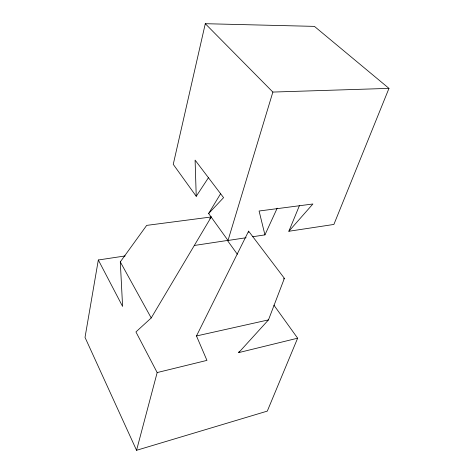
<?xml version="1.0" encoding="UTF-8"?>
<svg xmlns="http://www.w3.org/2000/svg" width="474" height="474" viewBox="0 0 474 474"><rect width="100%" height="100%" fill="white"/><g stroke="black" fill="none" stroke-linecap="round" stroke-linejoin="round"><path stroke-width="0.71" d="M248.607 232.373L248.613 231.146L284.394 278.339L268.485 319.885L238.73 352.609L297.642 338.193L273.907 305.155M125.177 255.936L98.319 259.995L85.024 337.393L136.553 450.3L267.3 411.112L297.642 338.193M299.461 205.515L288.856 231.265L333.886 224.445L388.976 88.377L314.428 26.378L205.289 23.7L173.253 164.342L196.236 196.295L208.643 177.412M136.553 450.3L157.172 372.564L135.931 331.936L151.218 317.953L211.262 216.968L146.679 225.387L120.301 261.897L122.594 306.417L98.319 259.995M246.113 237.729L228.012 240.472L272.864 92.069L205.289 23.7M238.73 352.609L239.293 351.246M252.63 236.745L264.942 234.885L277.195 208.187M157.172 372.564L206.942 360.382L196.485 335.959L248.613 231.146M228.012 240.472L208.625 213.519L220.493 193.902M209.775 218.834L211.262 216.968M288.856 231.265L312.893 203.986L259.088 211.013L264.942 234.885M208.625 213.519L223.58 197.652L195.098 160.123L196.236 196.295M283.505 278.908L284.394 278.339M196.485 335.959L268.485 319.885M194.275 245.479L227.425 240.466L237.344 254.265M272.864 92.069L388.976 88.377M120.301 261.897L151.218 317.953"/></g></svg>
